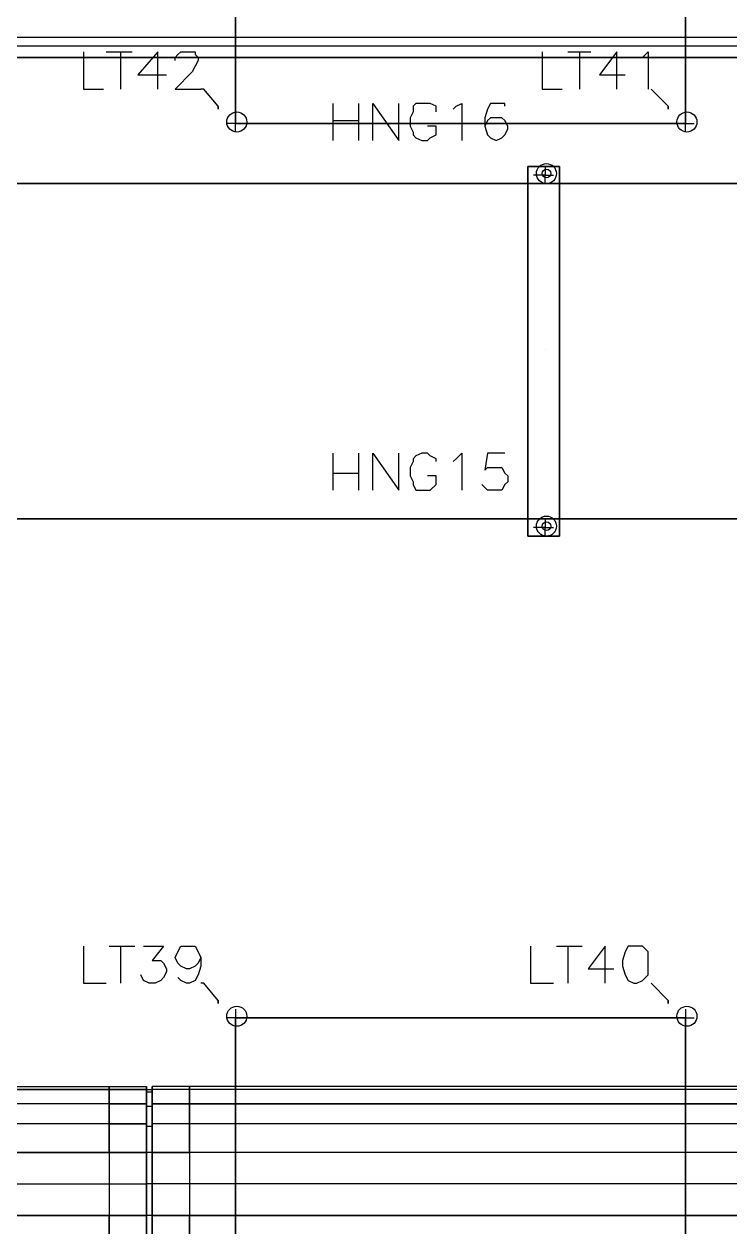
# Model space of a CAD drawing. Header units: metres. Extents: x 114 to 218, y 8 to 180.
# Drawn here: x 143.95 to 147.74, y 133.57 to 140.02 of the extents above; entities that cross this region are included whole.
import ezdxf

# ---------------------------------------------------------------- set-up
doc = ezdxf.new("R2010")
doc.units = ezdxf.units.M
doc.header["$MEASUREMENT"] = 0
for name, color, linetype in [('E-Hanger', 7, 'Continuous'), ('E-LIGHT', 7, 'Continuous'), ('E-LIGHT-CLRANCE', 7, 'Continuous'), ('E-TFP-HANGER', 7, 'Continuous'), ('E-TFP-LIGHT', 7, 'Continuous'), ('E-TRAY-STD', 7, 'Continuous'), ('M-SA2S-Conn', 7, 'Continuous'), ('M-SA2S-Round', 7, 'Continuous'), ('PI-HWS-Pipe', 7, 'Continuous')]:
    doc.layers.add(name, color=color, linetype=linetype)

msp = doc.modelspace()

# ---------------------------------------------------------------- linework, layer by layer
at = {"layer": 'E-Hanger', "color": 3, "true_color": 0x00ff00}
for points in [[(146.6544, 139.261), (146.6544, 137.2767), (146.8237, 137.2767), (146.8237, 139.261), (146.6544, 139.261)], [(146.8237, 137.2767), (146.6544, 137.2767), (146.6544, 139.261), (146.8237, 139.261), (146.8237, 137.2767)], [(146.6544, 139.261), (146.6544, 139.261)], [(146.6544, 139.261), (146.6544, 139.261)], [(146.7468, 139.2456), (146.7468, 139.2456)], [(146.8237, 139.261), (146.8237, 139.261)], [(146.8237, 139.261), (146.8237, 139.261)], [(146.716, 139.2148), (146.716, 139.2148)], [(146.7468, 139.1841), (146.7468, 139.1841)], [(146.7621, 139.2148), (146.7621, 139.2148)], [(146.7468, 138.2766), (146.7468, 138.2766)], [(146.716, 137.3229), (146.716, 137.3229)], [(146.7468, 137.3537), (146.7468, 137.3537)], [(146.7468, 137.3075), (146.7468, 137.3075)], [(146.7621, 137.3229), (146.7621, 137.3229)], [(146.6544, 137.2767), (146.6544, 137.2767)], [(146.6544, 137.2767), (146.6544, 137.2767)], [(146.8237, 137.2767), (146.8237, 137.2767)]]:
    msp.add_lwpolyline(points, dxfattribs=at)
for centre in [(146.7544, 139.2225), (146.7544, 139.2225), (146.7544, 139.2225), (146.7544, 139.2225), (146.7544, 137.3306), (146.7544, 137.3306), (146.7544, 137.3306), (146.7544, 137.3306)]:
    msp.add_circle(centre, 0.0231, dxfattribs=at)
at = {"layer": 'E-LIGHT', "color": 5, "true_color": 0x0000ff}
for points in [[(147.5005, 139.4917), (145.0855, 139.4917), (145.0855, 144.2908), (147.5005, 144.2908), (145.0855, 144.2908), (145.0855, 139.4917), (147.5005, 139.4917)], [(147.5005, 144.2908), (147.5005, 139.4917), (147.5005, 144.2908)], [(145.0855, 139.4917), (145.0855, 139.4917)], [(145.0855, 139.4917), (145.0855, 139.4917)], [(147.5005, 139.4917), (147.5005, 139.4917)], [(147.5005, 139.4917), (147.5005, 139.4917)], [(147.5005, 129.8935), (145.0855, 129.8935), (145.0855, 134.6926), (147.5005, 134.6926), (145.0855, 134.6926), (145.0855, 129.8935), (147.5005, 129.8935)], [(145.0855, 134.6926), (145.0855, 134.6926)], [(145.0855, 134.6926), (145.0855, 134.6926)], [(147.5005, 134.6926), (147.5005, 129.8935), (147.5005, 134.6926)], [(147.5005, 134.6926), (147.5005, 134.6926)], [(147.5005, 134.6926), (147.5005, 134.6926)]]:
    msp.add_lwpolyline(points, dxfattribs=at)
at = {"layer": 'E-LIGHT-CLRANCE', "color": 150, "true_color": 0x007fff}
for points in [[(147.5005, 139.4917), (145.0855, 139.4917), (145.0855, 144.2908), (147.5005, 144.2908), (145.0855, 144.2908), (145.0855, 139.4917), (147.5005, 139.4917)], [(147.5005, 144.2908), (147.5005, 139.4917), (147.5005, 144.2908)], [(145.0855, 139.4917), (145.0855, 139.4917)], [(145.0855, 139.4917), (145.0855, 139.4917)], [(147.5005, 139.4917), (147.5005, 139.4917)], [(147.5005, 139.4917), (147.5005, 139.4917)], [(147.5005, 129.8935), (145.0855, 129.8935), (145.0855, 134.6926), (147.5005, 134.6926), (145.0855, 134.6926), (145.0855, 129.8935), (147.5005, 129.8935)], [(145.0855, 134.6926), (145.0855, 134.6926)], [(145.0855, 134.6926), (145.0855, 134.6926)], [(147.5005, 134.6926), (147.5005, 129.8935), (147.5005, 134.6926)], [(147.5005, 134.6926), (147.5005, 134.6926)], [(147.5005, 134.6926), (147.5005, 134.6926)]]:
    msp.add_lwpolyline(points, dxfattribs=at)
at = {"layer": 'E-TFP-HANGER', "color": 3, "true_color": 0x00ff00}
for points in [[(145.6085, 139.5994), (145.6085, 139.3994)], [(145.7469, 139.5994), (145.7469, 139.3994)], [(145.8239, 139.3994), (145.8239, 139.5994), (145.9623, 139.3994), (145.9623, 139.5994)], [(146.1622, 139.5532), (146.1622, 139.584), (146.1315, 139.5994), (146.1161, 139.5994), (146.0853, 139.5994), (146.0546, 139.5994), (146.0392, 139.584), (146.0392, 139.5532), (146.0238, 139.5225), (146.0238, 139.4763), (146.0392, 139.4456), (146.0392, 139.4302), (146.0546, 139.4148), (146.0853, 139.3994), (146.1161, 139.3994), (146.1315, 139.4148), (146.1622, 139.4302), (146.1622, 139.4456), (146.1622, 139.4763), (146.1161, 139.4763)], [(146.2545, 139.5686), (146.2699, 139.584), (146.3007, 139.5994), (146.3007, 139.3994)], [(146.5314, 139.584), (146.5314, 139.5994), (146.5006, 139.5994), (146.4853, 139.5994), (146.4545, 139.5994), (146.4391, 139.5686), (146.4237, 139.5225), (146.4237, 139.4763), (146.4391, 139.4302), (146.4545, 139.4148), (146.4853, 139.3994), (146.516, 139.4148), (146.5314, 139.4302), (146.5468, 139.4609), (146.5468, 139.4763), (146.5314, 139.5071), (146.516, 139.5225), (146.4853, 139.5225), (146.4545, 139.5225), (146.4391, 139.5071), (146.4237, 139.4763)], [(145.6085, 139.5071), (145.7469, 139.5071)], [(146.7468, 139.261), (146.7468, 139.2148), (146.7929, 139.2148)], [(146.7468, 139.1687), (146.7468, 139.2148), (146.6852, 139.2148)], [(146.7468, 139.2148), (146.7468, 139.2148)], [(146.7468, 139.2148), (146.7468, 139.2148)], [(146.7929, 139.2148), (146.7929, 139.2148)], [(145.6085, 137.7228), (145.6085, 137.5229)], [(145.7469, 137.7228), (145.7469, 137.5229)], [(145.8239, 137.5229), (145.8239, 137.7228), (145.9623, 137.5229), (145.9623, 137.7228)], [(146.1622, 137.6767), (146.1622, 137.692), (146.1315, 137.7074), (146.1161, 137.7228), (146.0853, 137.7228), (146.0546, 137.7074), (146.0392, 137.692), (146.0392, 137.6767), (146.0238, 137.6459), (146.0238, 137.5997), (146.0392, 137.569), (146.0392, 137.5536), (146.0546, 137.5229), (146.0853, 137.5229), (146.1161, 137.5229), (146.1315, 137.5229), (146.1622, 137.5536), (146.1622, 137.569), (146.1622, 137.5997), (146.1161, 137.5997)], [(146.2545, 137.6767), (146.2699, 137.692), (146.3007, 137.7228), (146.3007, 137.5229)], [(146.5314, 137.7228), (146.4391, 137.7228), (146.4237, 137.6305), (146.4391, 137.6459), (146.4545, 137.6459), (146.4853, 137.6459), (146.516, 137.6459), (146.5314, 137.6151), (146.5468, 137.5997), (146.5468, 137.569), (146.5314, 137.5536), (146.516, 137.5229), (146.4853, 137.5229), (146.4545, 137.5229), (146.4391, 137.5229), (146.4237, 137.5382), (146.4084, 137.5536)], [(145.6085, 137.6151), (145.7469, 137.6151)], [(146.7468, 137.369), (146.7468, 137.3229), (146.7929, 137.3229)], [(146.7468, 137.2767), (146.7468, 137.3229), (146.6852, 137.3229)], [(146.7468, 137.3229), (146.7468, 137.3229)], [(146.7468, 137.3229), (146.7468, 137.3229)], [(146.7929, 137.3229), (146.7929, 137.3229)]]:
    msp.add_lwpolyline(points, dxfattribs=at)
for centre in [(146.7544, 139.2225), (146.7544, 137.3306)]:
    msp.add_circle(centre, 0.0538, dxfattribs=at)
at = {"layer": 'E-TFP-LIGHT', "color": 5, "true_color": 0x0000ff}
for points in [[(144.2703, 139.8763), (144.2703, 139.6763), (144.378, 139.6763)], [(144.3934, 139.8763), (144.5318, 139.8763)], [(144.4703, 139.8763), (144.4703, 139.6763)], [(144.6702, 139.6763), (144.6702, 139.8763), (144.5625, 139.7532), (144.7164, 139.7532)], [(144.7625, 139.8301), (144.7625, 139.8455), (144.7779, 139.8609), (144.7933, 139.8763), (144.8087, 139.8763), (144.8394, 139.8763), (144.8702, 139.8763), (144.8702, 139.8609), (144.8856, 139.8455), (144.8856, 139.8301), (144.8702, 139.7993), (144.8548, 139.7686), (144.7625, 139.6763), (144.901, 139.6763)], [(146.7314, 139.8763), (146.7314, 139.6763), (146.8391, 139.6763)], [(146.8698, 139.8763), (146.9929, 139.8763)], [(146.9313, 139.8763), (146.9313, 139.6763)], [(147.1313, 139.6763), (147.1313, 139.8763), (147.039, 139.7532), (147.1774, 139.7532)], [(147.2543, 139.8455), (147.2697, 139.8455), (147.3005, 139.8763), (147.3005, 139.6763)], [(144.9932, 139.584), (144.9163, 139.6763), (144.901, 139.6763)], [(147.4082, 139.584), (147.3159, 139.6763)], [(144.9932, 139.584), (144.9932, 139.5686), (144.9932, 139.5686), (144.9932, 139.584), (144.9932, 139.584)], [(147.4082, 139.584), (147.4082, 139.5686), (147.4082, 139.5686), (147.4082, 139.584), (147.4082, 139.584)], [(145.0855, 139.5379), (145.0855, 139.4917), (145.1317, 139.4917)], [(147.5005, 139.5379), (147.5005, 139.4917), (147.5466, 139.4917)], [(145.0855, 139.4456), (145.0855, 139.4917), (145.0394, 139.4917)], [(145.0855, 139.4917), (145.0855, 139.4917)], [(145.0855, 139.4917), (145.0855, 139.4917)], [(145.1317, 139.4917), (145.1317, 139.4917)], [(147.5005, 139.4456), (147.5005, 139.4917), (147.4389, 139.4917)], [(147.5005, 139.4917), (147.5005, 139.4917)], [(147.5005, 139.4917), (147.5005, 139.4917)], [(147.5466, 139.4917), (147.5466, 139.4917)], [(144.2703, 135.0771), (144.2703, 134.8772), (144.3934, 134.8772)], [(144.4087, 135.0771), (144.5472, 135.0771)], [(144.4703, 135.0771), (144.4703, 134.8772)], [(144.5933, 135.0771), (144.701, 135.0771), (144.6395, 135.0002), (144.6702, 135.0002), (144.6856, 135.0002), (144.701, 134.9849), (144.7164, 134.9541), (144.7164, 134.9387), (144.701, 134.9079), (144.6856, 134.8926), (144.6548, 134.8772), (144.6241, 134.8772), (144.5933, 134.8926), (144.5779, 134.9233)], [(144.901, 135.0156), (144.8856, 134.9849), (144.8702, 134.9695), (144.8394, 134.9541), (144.8241, 134.9541), (144.7933, 134.9695), (144.7779, 134.9849), (144.7625, 135.0156), (144.7779, 135.0464), (144.7933, 135.0771), (144.8241, 135.0771), (144.8394, 135.0771), (144.8702, 135.0771), (144.8856, 135.0464), (144.901, 135.0156), (144.901, 134.9695), (144.8856, 134.9233), (144.8702, 134.8926), (144.8394, 134.8772), (144.8241, 134.8772), (144.7933, 134.8926), (144.7779, 134.9079)], [(146.6698, 135.0771), (146.6698, 134.8772), (146.7929, 134.8772)], [(146.8083, 135.0771), (146.9467, 135.0771)], [(146.8698, 135.0771), (146.8698, 134.8772)], [(147.0698, 134.8772), (147.0698, 135.0771), (146.9775, 134.9541), (147.1159, 134.9541)], [(147.2236, 135.0771), (147.1928, 135.0771), (147.1774, 135.0464), (147.1621, 135.0002), (147.1621, 134.9695), (147.1774, 134.9233), (147.1928, 134.8926), (147.2236, 134.8772), (147.239, 134.8772), (147.2697, 134.8926), (147.3005, 134.9233), (147.3005, 134.9695), (147.3005, 135.0002), (147.3005, 135.0464), (147.2697, 135.0771), (147.239, 135.0771), (147.2236, 135.0771)], [(144.9932, 134.7849), (144.9163, 134.8772), (144.901, 134.8772)], [(147.4082, 134.7849), (147.3159, 134.8772)], [(144.9932, 134.7849), (144.9932, 134.7695), (144.9932, 134.7695), (144.9932, 134.7849), (144.9932, 134.7849)], [(147.4082, 134.7849), (147.4082, 134.7695), (147.4082, 134.7695), (147.4082, 134.7849), (147.4082, 134.7849)], [(145.0855, 134.7388), (145.0855, 134.6926), (145.1317, 134.6926)], [(147.5005, 134.7388), (147.5005, 134.6926), (147.5466, 134.6926)], [(145.0855, 134.6465), (145.0855, 134.6926), (145.0394, 134.6926)], [(145.0855, 134.6926), (145.0855, 134.6926)], [(145.0855, 134.6926), (145.0855, 134.6926)], [(145.1317, 134.6926), (145.1317, 134.6926)], [(147.5005, 134.6465), (147.5005, 134.6926), (147.4389, 134.6926)], [(147.5005, 134.6926), (147.5005, 134.6926)], [(147.5005, 134.6926), (147.5005, 134.6926)], [(147.5466, 134.6926), (147.5466, 134.6926)]]:
    msp.add_lwpolyline(points, dxfattribs=at)
for centre in [(145.0932, 139.4994), (147.5081, 139.4994), (145.0932, 134.7003), (147.5081, 134.7003)]:
    msp.add_circle(centre, 0.0538, dxfattribs=at)
at = {"layer": 'E-TRAY-STD', "color": 32, "true_color": 0xdd6e00}
for points in [[(126.489, 139.1687), (185.4779, 139.1687), (185.4779, 137.369), (126.489, 137.369), (126.489, 139.1687)], [(185.4779, 137.369), (185.4779, 139.1687), (126.489, 139.1687), (126.489, 137.369), (185.4779, 137.369)]]:
    msp.add_lwpolyline(points, dxfattribs=at)
at = {"layer": 'M-SA2S-Conn', "color": 5, "true_color": 0x0000ff}
for points in [[(144.4087, 134.3235), (144.4087, 134.3081), (144.6087, 134.3081)], [(144.4087, 134.3081), (144.4087, 134.3235), (144.6087, 134.3235)], [(144.4087, 134.3235), (144.4087, 134.3235)], [(144.4087, 134.3081), (144.4087, 134.2312), (144.6087, 134.2312)], [(144.4087, 134.2312), (144.4087, 134.3081), (144.6087, 134.3081)], [(144.4087, 134.3081), (144.4087, 134.3081)], [(144.4087, 134.3081), (144.4087, 134.3081)], [(144.6087, 133.8005), (144.6087, 133.9697), (144.6087, 134.1235), (144.6087, 134.2312), (144.6087, 134.3081), (144.6087, 134.3235), (144.6087, 134.3081), (144.6087, 134.2312), (144.6087, 134.1235), (144.6087, 133.9697), (144.6087, 133.8005), (144.6087, 133.6313), (144.6087, 133.4467)], [(144.6087, 134.3235), (144.6087, 134.3235)], [(144.6087, 134.3081), (144.6395, 134.3081), (144.6395, 134.2927), (144.6087, 134.2927)], [(144.6087, 133.4467), (144.6087, 133.6313), (144.6087, 133.8005), (144.6087, 133.9697), (144.6087, 134.1081), (144.6087, 134.2158), (144.6087, 134.2927), (144.6087, 134.3081), (144.6087, 134.2927), (144.6087, 134.2158), (144.6087, 134.1081), (144.6087, 133.9697), (144.6087, 133.8005), (144.6087, 133.6313), (144.6087, 133.4467)], [(144.6087, 134.3081), (144.6087, 134.3081)], [(144.6087, 134.3081), (144.6087, 134.3081)], [(144.6087, 134.3081), (144.6087, 134.3081)], [(144.6395, 134.2927), (144.6087, 134.2927)], [(144.6395, 134.2927), (144.6395, 134.2158), (144.6087, 134.2158)], [(144.6087, 134.2927), (144.6087, 134.2927)], [(144.6087, 134.2927), (144.6087, 134.2927)], [(144.8394, 134.3235), (144.8394, 134.3081), (144.6395, 134.3081)], [(144.8394, 134.3081), (144.8394, 134.3235), (144.6395, 134.3235)], [(144.6395, 133.4467), (144.6395, 133.6313), (144.6395, 133.8005), (144.6395, 133.9697), (144.6395, 134.1235), (144.6395, 134.2312), (144.6395, 134.3081), (144.6395, 134.3235), (144.6395, 134.3081)], [(144.6395, 134.3235), (144.6395, 134.3235)], [(144.8394, 134.3081), (144.8394, 134.2312), (144.6395, 134.2312)], [(144.8394, 134.2312), (144.8394, 134.3081), (144.6395, 134.3081)], [(144.6395, 134.3081), (144.6395, 134.2312), (144.6395, 134.1235), (144.6395, 133.9697), (144.6395, 133.8005), (144.6395, 133.6313), (144.6395, 133.4467)], [(144.6395, 134.3081), (144.6395, 134.2927), (144.6395, 134.2158)], [(144.6395, 134.3081), (144.6395, 134.3081)], [(144.6395, 134.3081), (144.6395, 134.3081)], [(144.6395, 134.3081), (144.6395, 134.3081)], [(144.6395, 134.2927), (144.6395, 134.2927)], [(144.6395, 134.2927), (144.6395, 134.2927)], [(144.8394, 134.3235), (144.8394, 134.3235)], [(144.8394, 134.3081), (144.8394, 134.3081)], [(144.8394, 134.3081), (144.8394, 134.3081)], [(144.4087, 134.2312), (144.4087, 134.1235), (144.6087, 134.1235)], [(144.4087, 134.1235), (144.4087, 134.2312), (144.6087, 134.2312)], [(144.4087, 134.2312), (144.4087, 134.2312)], [(144.4087, 134.2312), (144.4087, 134.2312)], [(144.6087, 134.2312), (144.6087, 134.2312)], [(144.6087, 134.2312), (144.6087, 134.2312)], [(144.6395, 134.1081), (144.6395, 134.2158), (144.6087, 134.2158)], [(144.6395, 134.2158), (144.6395, 134.1081), (144.6087, 134.1081)], [(144.6087, 134.2158), (144.6087, 134.2158)], [(144.6087, 134.2158), (144.6087, 134.2158)], [(144.8394, 134.2312), (144.8394, 134.1235), (144.6395, 134.1235)], [(144.8394, 134.1235), (144.8394, 134.2312), (144.6395, 134.2312)], [(144.6395, 134.2312), (144.6395, 134.2312)], [(144.6395, 134.2312), (144.6395, 134.2312)], [(144.6395, 134.2158), (144.6395, 134.2158)], [(144.6395, 134.2158), (144.6395, 134.2158)], [(144.8394, 134.2312), (144.8394, 134.2312)], [(144.8394, 134.2312), (144.8394, 134.2312)], [(144.4087, 134.1235), (144.4087, 133.9697), (144.6087, 133.9697)], [(144.6087, 133.9697), (144.4087, 133.9697), (144.4087, 134.1235), (144.6087, 134.1235)], [(144.4087, 134.1235), (144.4087, 134.1235)], [(144.4087, 134.1235), (144.4087, 134.1235)], [(144.6087, 134.1235), (144.6087, 134.1235)], [(144.6087, 134.1235), (144.6087, 134.1235)], [(144.6395, 133.9697), (144.6395, 134.1081), (144.6087, 134.1081)], [(144.6395, 134.1081), (144.6395, 133.9697), (144.6087, 133.9697)], [(144.6087, 134.1081), (144.6087, 134.1081)], [(144.6087, 134.1081), (144.6087, 134.1081)], [(144.8394, 134.1235), (144.8394, 133.9697), (144.6395, 133.9697)], [(144.6395, 133.9697), (144.8394, 133.9697), (144.8394, 134.1235), (144.6395, 134.1235)], [(144.6395, 134.1235), (144.6395, 134.1235)], [(144.6395, 134.1235), (144.6395, 134.1235)], [(144.6395, 134.1081), (144.6395, 134.1081)], [(144.6395, 134.1081), (144.6395, 134.1081)], [(144.8394, 134.1235), (144.8394, 134.1235)], [(144.8394, 134.1235), (144.8394, 134.1235)], [(144.4087, 133.9697), (144.4087, 133.8005), (144.4087, 133.6313)], [(144.4087, 133.9697), (144.4087, 133.8005), (144.6087, 133.8005)], [(144.4087, 133.9697), (144.4087, 133.9697)], [(144.4087, 133.9697), (144.4087, 133.9697)], [(144.6395, 133.8005), (144.6395, 133.9697), (144.6087, 133.9697)], [(144.6395, 133.9697), (144.6395, 133.8005), (144.6087, 133.8005)], [(144.6087, 133.9697), (144.6087, 133.9697)], [(144.6087, 133.9697), (144.6087, 133.9697)], [(144.6087, 133.9697), (144.6087, 133.9697)], [(144.6087, 133.9697), (144.6087, 133.9697)], [(144.8394, 133.9697), (144.8394, 133.8005), (144.6395, 133.8005)], [(144.6395, 133.9697), (144.6395, 133.9697)], [(144.6395, 133.9697), (144.6395, 133.9697)], [(144.6395, 133.9697), (144.6395, 133.9697)], [(144.6395, 133.9697), (144.6395, 133.9697)], [(144.8394, 133.9697), (144.8394, 133.8005), (144.8394, 133.6313)], [(144.8394, 133.9697), (144.8394, 133.9697)], [(144.8394, 133.9697), (144.8394, 133.9697)], [(144.4087, 133.8005), (144.6087, 133.8005)], [(144.4087, 133.8005), (144.4087, 133.6313), (144.6087, 133.6313)], [(144.4087, 133.8005), (144.4087, 133.8005)], [(144.4087, 133.8005), (144.4087, 133.8005)], [(144.6395, 133.6313), (144.6395, 133.8005), (144.6087, 133.8005)], [(144.6395, 133.8005), (144.6395, 133.6313), (144.6087, 133.6313)], [(144.6087, 133.4467), (144.6087, 133.6313), (144.6087, 133.8005)], [(144.6087, 133.8005), (144.6087, 133.8005)], [(144.6087, 133.8005), (144.6087, 133.8005)], [(144.6087, 133.8005), (144.6087, 133.8005)], [(144.6087, 133.8005), (144.6087, 133.8005)], [(144.8394, 133.8005), (144.6395, 133.8005)], [(144.8394, 133.8005), (144.8394, 133.6313), (144.6395, 133.6313)], [(144.6395, 133.8005), (144.6395, 133.8005)], [(144.6395, 133.8005), (144.6395, 133.8005)], [(144.6395, 133.8005), (144.6395, 133.8005)], [(144.6395, 133.8005), (144.6395, 133.8005)], [(144.8394, 133.8005), (144.8394, 133.8005)], [(144.8394, 133.8005), (144.8394, 133.8005)], [(144.4087, 133.4467), (144.4087, 133.6313), (144.6087, 133.6313)], [(144.4087, 133.6313), (144.4087, 133.4467), (144.6087, 133.4467)], [(144.4087, 133.6313), (144.4087, 133.6313)], [(144.4087, 133.6313), (144.4087, 133.6313)], [(144.6395, 133.4467), (144.6395, 133.6313), (144.6087, 133.6313)], [(144.6395, 133.6313), (144.6395, 133.4467), (144.6087, 133.4467)], [(144.6087, 133.6313), (144.6087, 133.6313)], [(144.6087, 133.6313), (144.6087, 133.6313)], [(144.6087, 133.6313), (144.6087, 133.6313)], [(144.6087, 133.6313), (144.6087, 133.6313)], [(144.8394, 133.4467), (144.8394, 133.6313), (144.6395, 133.6313)], [(144.8394, 133.6313), (144.8394, 133.4467), (144.6395, 133.4467)], [(144.6395, 133.6313), (144.6395, 133.6313)], [(144.6395, 133.6313), (144.6395, 133.6313)], [(144.6395, 133.6313), (144.6395, 133.6313)], [(144.6395, 133.6313), (144.6395, 133.6313)], [(144.8394, 133.6313), (144.8394, 133.6313)], [(144.8394, 133.6313), (144.8394, 133.6313)]]:
    msp.add_lwpolyline(points, dxfattribs=at)
at = {"layer": 'M-SA2S-Round', "color": 5, "true_color": 0x0000ff}
for points in [[(138.6406, 134.3235), (144.6087, 134.3235)], [(144.6087, 134.3081), (138.6406, 134.3081)], [(138.6406, 134.3081), (144.6087, 134.3081)], [(144.6087, 133.6313), (144.6087, 133.4467), (144.6087, 133.2775), (144.6087, 133.1391), (144.6087, 133.016), (144.6087, 132.9545), (144.6087, 132.9237), (144.6087, 132.9545), (144.6087, 133.016), (144.6087, 133.1391), (144.6087, 133.2775), (144.6087, 133.4467), (144.6087, 133.6313), (144.6087, 133.8005), (144.6087, 133.9697), (144.6087, 134.1235), (144.6087, 134.2312), (144.6087, 134.3081), (144.6087, 134.3235), (144.6087, 134.3081), (144.6087, 134.2312)], [(144.6087, 134.3235), (144.6087, 134.3235)], [(144.6087, 134.3081), (144.6087, 134.3081)], [(144.6087, 134.3081), (144.6087, 134.3081)], [(144.6395, 133.6313), (144.6395, 133.8005), (144.6395, 133.9697), (144.6395, 134.1235), (144.6395, 134.2312), (144.6395, 134.3081), (144.6395, 134.3235), (144.6395, 134.3081), (144.6395, 134.2312), (144.6395, 134.1235), (144.6395, 133.9697), (144.6395, 133.8005), (144.6395, 133.6313), (144.6395, 133.4467), (144.6395, 133.2775), (144.6395, 133.1391), (144.6395, 133.016), (144.6395, 132.9545), (144.6395, 132.9237), (144.6395, 132.9545), (144.6395, 133.016), (144.6395, 133.1391), (144.6395, 133.2775)], [(148.1157, 134.3081), (148.1157, 134.3235), (144.6395, 134.3235)], [(148.1157, 134.3235), (148.1157, 134.3081), (144.6395, 134.3081)], [(144.6395, 134.3235), (144.6395, 134.3235)], [(148.1157, 134.2312), (148.1157, 134.3081), (144.6395, 134.3081)], [(144.6395, 134.3081), (144.6395, 134.3081)], [(144.6395, 134.3081), (144.6395, 134.3081)], [(144.6087, 134.1235), (144.6087, 134.2312), (138.6406, 134.2312), (138.6406, 134.1235)], [(144.6087, 134.2312), (138.6406, 134.2312)], [(144.6087, 134.2312), (144.6087, 134.2312)], [(144.6087, 134.2312), (144.6087, 134.2312)], [(148.1157, 134.1235), (148.1157, 134.2312), (144.6395, 134.2312)], [(144.6395, 134.2312), (148.1157, 134.2312)], [(144.6395, 134.2312), (144.6395, 134.2312)], [(144.6395, 134.2312), (144.6395, 134.2312)], [(144.6087, 133.9697), (144.6087, 134.1235), (138.6406, 134.1235), (138.6406, 133.9697), (144.6087, 133.9697)], [(144.6087, 134.1235), (138.6406, 134.1235)], [(144.6087, 134.1235), (144.6087, 134.1235)], [(144.6087, 134.1235), (144.6087, 134.1235)], [(148.1157, 133.9697), (148.1157, 134.1235), (144.6395, 134.1235)], [(148.1157, 133.9697), (148.1157, 134.1235), (144.6395, 134.1235)], [(144.6395, 134.1235), (144.6395, 134.1235)], [(144.6395, 134.1235), (144.6395, 134.1235)], [(138.6406, 133.8005), (138.6406, 133.6313), (144.6087, 133.6313), (144.6087, 133.8005), (144.6087, 133.9697)], [(138.6406, 133.9697), (138.6406, 133.8005), (144.6087, 133.8005)], [(144.6087, 133.9697), (138.6406, 133.9697)], [(144.6087, 133.9697), (144.6087, 133.9697)], [(144.6087, 133.9697), (144.6087, 133.9697)], [(148.1157, 133.8005), (148.1157, 133.9697), (144.6395, 133.9697)], [(148.1157, 133.8005), (148.1157, 133.9697), (144.6395, 133.9697)], [(144.6395, 133.9697), (144.6395, 133.9697)], [(144.6395, 133.9697), (144.6395, 133.9697)], [(138.6406, 133.8005), (144.6087, 133.8005)], [(144.6087, 133.8005), (144.6087, 133.8005)], [(144.6087, 133.8005), (144.6087, 133.8005)], [(148.1157, 133.6313), (148.1157, 133.8005), (144.6395, 133.8005)], [(144.6395, 133.4467), (148.1157, 133.4467), (148.1157, 133.6313), (148.1157, 133.8005), (144.6395, 133.8005)], [(144.6395, 133.8005), (144.6395, 133.8005)], [(144.6395, 133.8005), (144.6395, 133.8005)], [(144.6087, 133.6313), (138.6406, 133.6313)], [(144.6087, 133.6313), (144.6087, 133.6313)], [(144.6087, 133.6313), (144.6087, 133.6313)], [(144.6395, 133.6313), (148.1157, 133.6313)], [(144.6395, 133.4467), (144.6395, 133.2775), (148.1157, 133.2775), (148.1157, 133.4467), (148.1157, 133.6313), (144.6395, 133.6313), (144.6395, 133.4467), (148.1157, 133.4467)], [(144.6395, 133.6313), (144.6395, 133.6313)], [(144.6395, 133.6313), (144.6395, 133.6313)]]:
    msp.add_lwpolyline(points, dxfattribs=at)
at = {"layer": 'PI-HWS-Pipe', "color": 1, "true_color": 0xff0000}
for points in [[(150.869, 139.8455), (150.869, 139.8609), (150.869, 139.907), (150.869, 139.9378), (150.869, 139.9532), (150.869, 139.9378), (150.869, 139.907), (150.869, 139.8609), (150.869, 139.8455), (126.489, 139.8455)], [(150.869, 139.9532), (126.489, 139.9532)], [(150.869, 139.9532), (126.489, 139.9532)], [(184.2935, 106.3595), (184.2935, 108.6206), (184.2935, 139.907), (126.489, 139.907)], [(150.869, 139.907), (126.489, 139.907)], [(150.869, 139.907), (150.869, 139.907), (126.489, 139.907)], [(126.489, 139.8455), (150.869, 139.8455)]]:
    msp.add_lwpolyline(points, dxfattribs=at)

doc.saveas('drawing.dxf')
